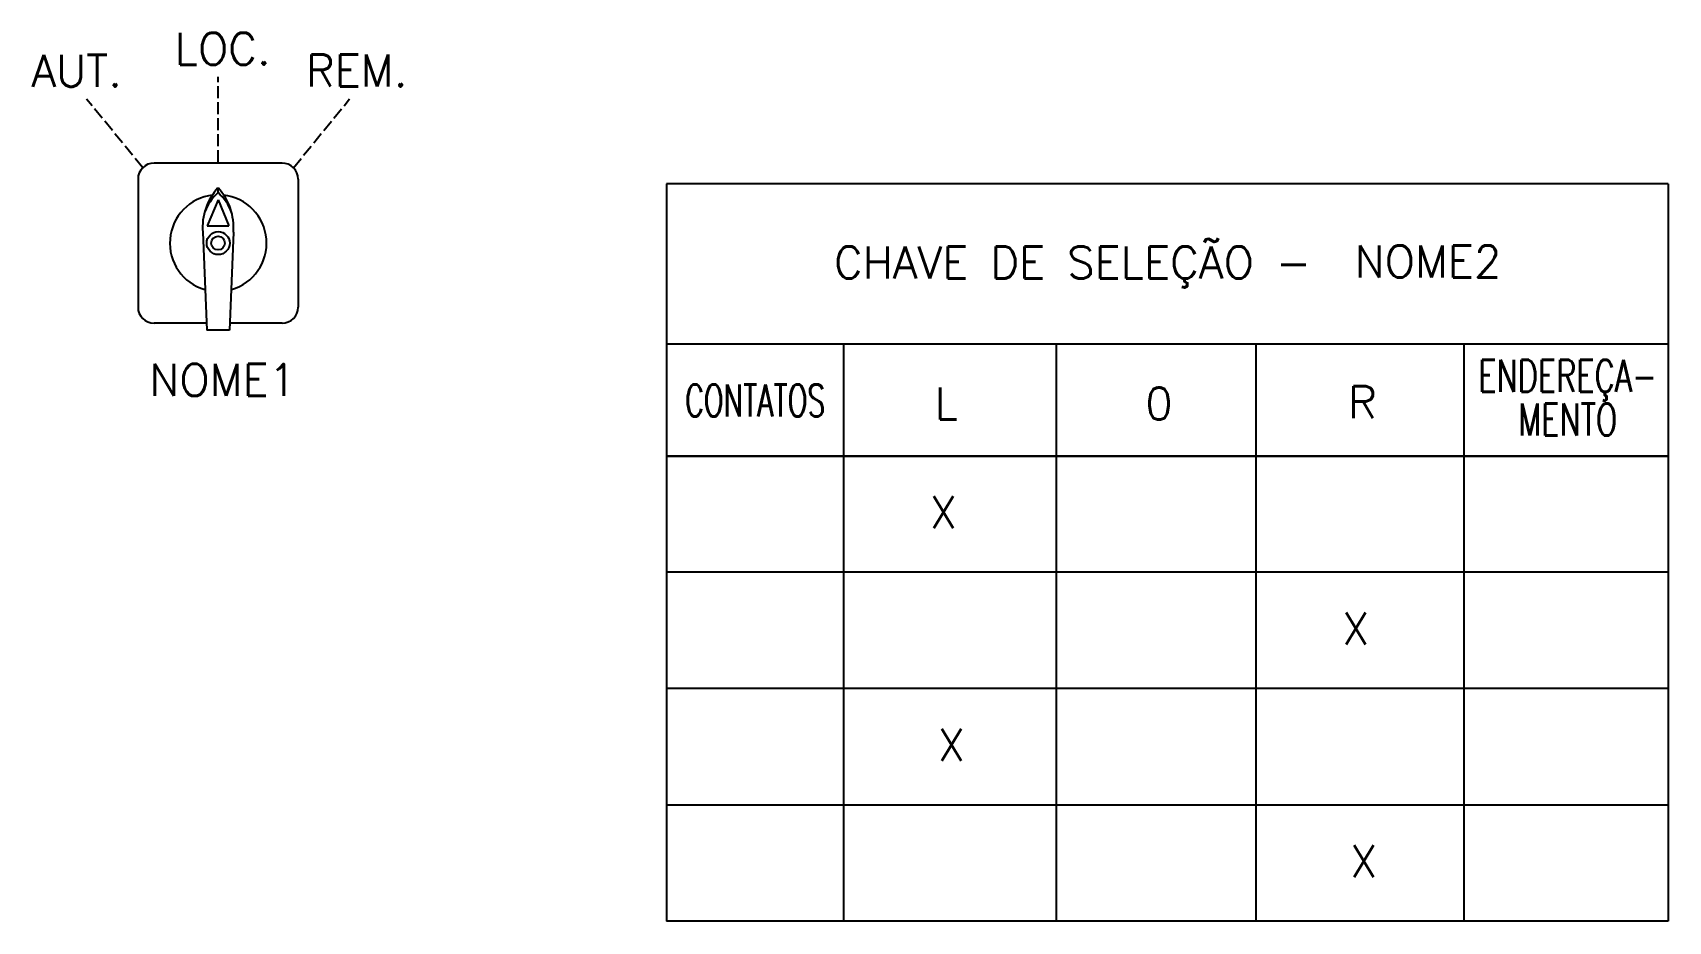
# Model space of a CAD drawing. Header units: millimetres. Extents: x 2342 to 2444, y 1818 to 1874.
import ezdxf
from ezdxf.enums import TextEntityAlignment as Align

# ---------------------------------------------------------------- set-up
doc = ezdxf.new("R2010")
doc.units = ezdxf.units.MM
doc.linetypes.add('USTATION2', pattern=[1, 0.75, -0.25])
doc.styles.add('ROMANS', font='romans')

msp = doc.modelspace()

# ---------------------------------------------------------------- linework, layer by layer
at = {"linetype": 'USTATION2'}
for p, q in [((2353.68, 1865.57), (2353.68, 1870.91)), ((2348.98, 1865.23), (2345.46, 1869.52)), ((2358.39, 1865.23), (2361.9, 1869.53))]:
    msp.add_line(p, q, dxfattribs=at)
at = {"linetype": 'Continuous'}
for p, q in [((2357.68, 1865.52), (2349.68, 1865.52)), ((2348.68, 1864.52), (2348.68, 1856.52)), ((2358.68, 1864.52), (2358.68, 1856.52)), ((2353.68, 1863.68), (2353.68, 1863.96)), ((2381.69, 1864.22), (2381.69, 1818.16)), ((2444.26, 1864.22), (2381.69, 1864.22)), ((2444.26, 1864.22), (2444.26, 1818.16)), ((2353.68, 1863.22), (2353.01, 1861.6)), ((2353.68, 1863.22), (2354.36, 1861.6)), ((2353.01, 1861.6), (2354.36, 1861.6)), ((2352.73, 1861.21), (2352.98, 1855.08)), ((2354.64, 1861.21), (2354.39, 1855.08)), ((2352.96, 1855.52), (2349.68, 1855.52)), ((2357.68, 1855.52), (2354.41, 1855.52)), ((2354.39, 1855.08), (2352.98, 1855.08)), ((2381.69, 1854.22), (2444.26, 1854.22)), ((2392.75, 1854.22), (2392.75, 1818.16)), ((2406.03, 1854.22), (2406.03, 1818.16)), ((2418.51, 1854.22), (2418.51, 1818.16)), ((2431.49, 1854.22), (2431.49, 1818.16)), ((2381.69, 1847.22), (2444.26, 1847.22))]:
    msp.add_line(p, q, dxfattribs=at)
for p, q in [((2381.69, 1847.22), (2381.69, 1843.5)), ((2444.26, 1847.22), (2381.69, 1847.22)), ((2444.26, 1839.96), (2381.69, 1839.96)), ((2444.26, 1832.69), (2381.69, 1832.69)), ((2444.26, 1825.42), (2381.69, 1825.42)), ((2444.26, 1818.16), (2381.69, 1818.16))]:
    msp.add_line(p, q)
for centre, radius in [((2353.69, 1860.52), 0.716), ((2353.68, 1860.52), 0.425)]:
    msp.add_circle(centre, radius, dxfattribs=at)
for centre, radius, start, end in [((2349.68, 1864.52), 1, 90, 180), ((2357.68, 1864.52), 1, 0, 90), ((2353.69, 1860.52), 3.02, 96.6453, 253.9286), ((2356.34, 1861.5), 3.63, 137.2069, 184.6062), ((2355.6, 1861.47), 2.92, 131.0298, 160.9513), ((2351.02, 1861.5), 3.63, 355.3938, 42.7931), ((2351.76, 1861.47), 2.92, 19.0487, 48.9702), ((2353.69, 1860.52), 3.02, 285.8821, 83.5532), ((2349.68, 1856.52), 1, 180, 270), ((2357.68, 1856.52), 1, 270, 0)]:
    msp.add_arc(centre, radius, start, end, dxfattribs=at)

# ---------------------------------------------------------------- texts
at = {"linetype": 'Continuous', "style": 'ROMANS'}
for s, p in [('LOC.', (2353.97, 1871.66)), ('L', (2399.16, 1849.5)), ('0', (2412.45, 1849.5)), ('R', (2425.16, 1849.58))]:
    msp.add_text(s, height=2, dxfattribs=at).set_placement(p, align=Align.CENTER)
msp.add_text('AUT.', height=2, rotation=0.0711, dxfattribs=at).set_placement((2342.02, 1870.28))
msp.add_text('REM.', height=2, dxfattribs=at).set_placement((2359.17, 1870.3))
at = {"color": 7, "linetype": 'Continuous', "style": 'ROMANS'}
msp.add_text('CHAVE DE SELEÇÃO -', height=2, dxfattribs=at).set_placement((2407.06, 1858.31), align=Align.CENTER)
at = {"linetype": 'Continuous', "style": 'ROMANS', "width": 0.7}
for s, p in [('ENDEREÇA-', (2437.98, 1851.23)), ('MENTO', (2437.98, 1848.5))]:
    msp.add_text(s, height=2, dxfattribs=at).set_placement(p, align=Align.CENTER)
at = {"linetype": 'Continuous', "style": 'ROMANS', "width": 0.65}
msp.add_text('CONTATOS', height=2, dxfattribs=at).set_placement((2387.23, 1850.69), align=Align.MIDDLE_CENTER)
at = {"linetype": 'Continuous', "style": 'ROMANS'}
for p in [(2398.99, 1843.71), (2424.75, 1836.44), (2399.49, 1829.18), (2425.25, 1821.91)]:
    msp.add_text('X', height=2, dxfattribs=at).set_placement(p, align=Align.MIDDLE_CENTER)
at = {"style": 'ROMANS'}
for tag, p in [('NOME2', (2429.25, 1859.38)), ('NOME1', (2353.97, 1851.97))]:
    msp.add_attdef(tag, text='', height=2, dxfattribs=at).set_placement(p, align=Align.MIDDLE_CENTER)

doc.saveas('drawing.dxf')
